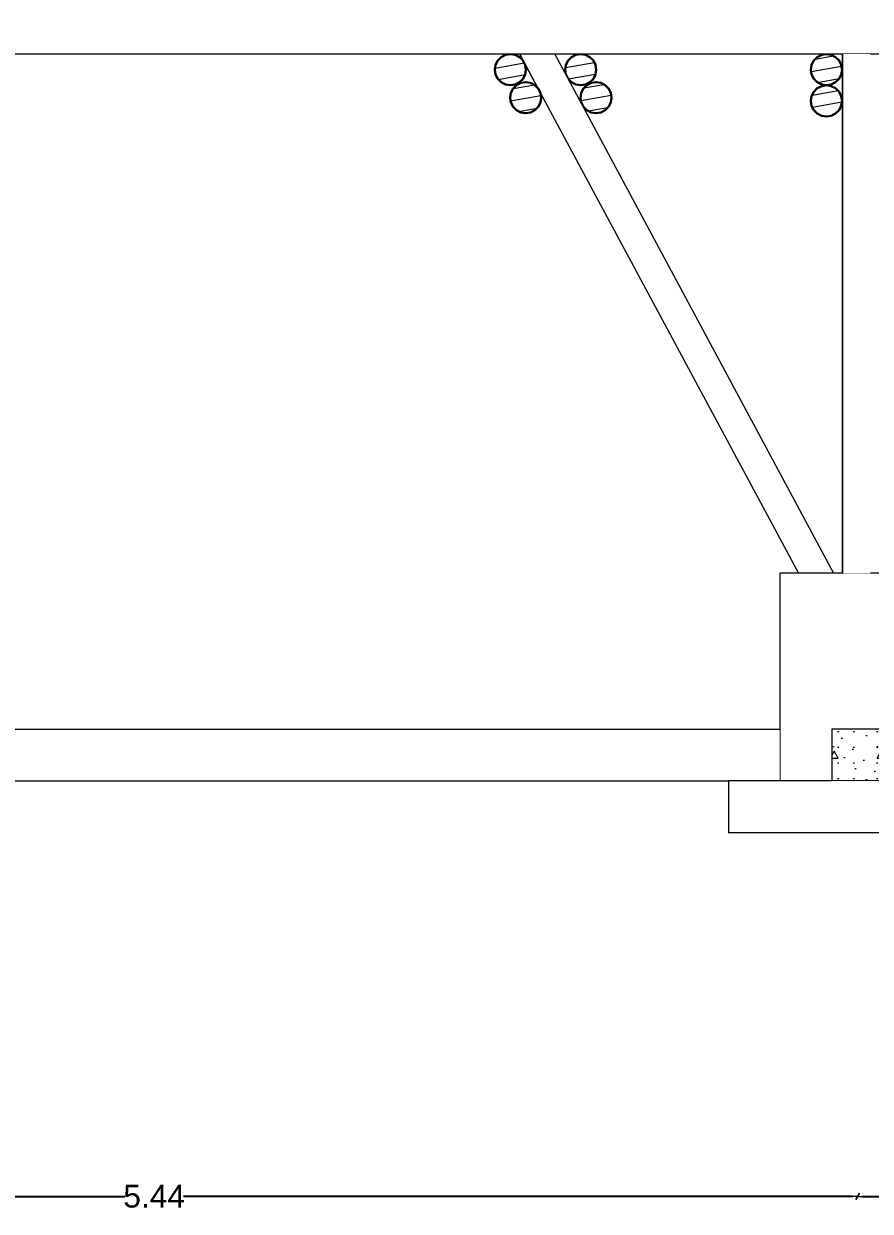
# Model space of a CAD drawing. Header units: millimetres. Extents: x -71878 to 121433, y -67383 to 83273.
# Drawn here: x 6745 to 10005, y -67280 to -62705 of the extents above; entities that cross this region are included whole.
import ezdxf

# ---------------------------------------------------------------- set-up
doc = ezdxf.new("R2010")
doc.units = ezdxf.units.MM
doc.header["$MEASUREMENT"] = 0
doc.set_wipeout_variables(frame=1)
doc.linetypes.add('Wipeout_Contour', pattern=[1000, 0, -1000])
for name, color, linetype, lineweight in [('ACOTACIONES', 7, 'Continuous', 9), ('VIGAS DE CIMENTACION_Pluma_Nº__21', 7, 'Continuous', 5), ('Vigas_Pluma_Nº__81', 7, 'Continuous', 30)]:
    doc.layers.add(name, color=color, linetype=linetype, lineweight=lineweight)
for name, color, linetype in [('COLUMNAS', 7, 'Continuous'), ('Losas', 7, 'Continuous'), ('Vigas', 7, 'Continuous'), ('VIGAS DE CIMENTACION', 7, 'Continuous')]:
    doc.layers.add(name, color=color, linetype=linetype)
for name, color, linetype, lineweight, true_color in [('COLUMNAS_Pluma_Nº__23', 7, 'Continuous', 5, 0x646464), ('Losas_Pluma_Nº__23', 7, 'Continuous', 5, 0x646464), ('VIGAS DE CIMENTACION_Pluma_Nº__23', 7, 'Continuous', 5, 0x646464), ('Vigas_Pluma_Nº__23', 7, 'Continuous', 5, 0x646464)]:
    doc.layers.add(name, color=color, linetype=linetype, lineweight=lineweight, true_color=true_color)
doc.styles.add('Estilo_Generado_2', font='Arial.ttf')
doc.dimstyles.new('Estilo_Generado__1', dxfattribs={"dimtxt": 87.5, "dimasz": 19, "dimexe": 0.18, "dimexo": 0, "dimgap": 0.09, "dimtad": 0, "dimlfac": 0.001, "dimzin": 0, "dimdsep": 46, "dimtxsty": 'Estilo_Generado_2', "dimblk": 'ARROWHEAD_2', "dimblk1": 'ARROWHEAD_2', "dimblk2": 'ARROWHEAD_2', "dimcen": 0.09, "dimse1": 1, "dimse2": 1, "dimclrd": 7, "dimclre": 7, "dimclrt": 7, "dimadec": 0, "dimazin": 0, "dimtfac": 1, "dimtmove": 0, "dimatfit": 3, "dimfxl": 1, "dimtolj": 1, "dimtzin": 0, "dimarcsym": 0})
pattern_1 = [(10, (-22368.785, -65222.404), (-7.81417, 44.31635), [])]

# ---------------------------------------------------------------- blocks, each defined once
blk = doc.blocks.new('ARROWHEAD_2')
at = {"color": 0, "linetype": 'Continuous', "lineweight": 0}
for p, q in [((0, 0), (-1, 0)), ((-0.38, -0.66), (0.38, 0.66))]:
    blk.add_line(p, q, dxfattribs=at)
blk = doc.blocks.new('*D1080')
at = {"layer": 'ACOTACIONES', "color": 7, "linetype": 'Continuous', "lineweight": -2, "transparency": 16777216}
for p, q in [((4532.2, -67222.4), (7134.1, -67222.4)), ((9937.2, -67222.4), (7359.9, -67222.4))]:
    blk.add_line(p, q, dxfattribs=at)
at = {"layer": 'Defpoints', "color": 0, "linetype": 'Continuous', "transparency": 16777216}
for p in [(4513.2, -67222.4), (9956.2, -67222.4), (9956.2, -67222.4)]:
    blk.add_point(p, dxfattribs=at)
at = {"layer": 'ACOTACIONES', "color": 7, "linetype": 'Continuous', "lineweight": -2, "transparency": 16777216, "xscale": 19, "yscale": 19, "zscale": 19, "rotation": 180}
blk.add_blockref('ARROWHEAD_2', (4513.2, -67222.4), dxfattribs=at)
at = {"layer": 'ACOTACIONES', "color": 7, "linetype": 'Continuous', "lineweight": -2, "transparency": 16777216, "xscale": 19, "yscale": 19, "zscale": 19}
blk.add_blockref('ARROWHEAD_2', (9956.2, -67222.4), dxfattribs=at)
at = {"layer": 'ACOTACIONES', "color": 7, "linetype": 'Continuous', "transparency": 16777216, "insert": (7247, -67222.4), "char_height": 87.5, "attachment_point": 5, "style": 'Estilo_Generado_2'}
blk.add_mtext('\\A1;5.44', dxfattribs=at)
blk = doc.blocks.new('*D1081')
at = {"layer": 'ACOTACIONES', "color": 7, "linetype": 'Continuous', "lineweight": -2, "transparency": 16777216}
for p, q in [((9975.2, -67222.4), (12577.1, -67222.4)), ((15380.2, -67222.4), (12802.9, -67222.4))]:
    blk.add_line(p, q, dxfattribs=at)
at = {"layer": 'Defpoints', "color": 0, "linetype": 'Continuous', "transparency": 16777216}
for p in [(9956.2, -67222.4), (15399.2, -67222.4), (15399.2, -67222.4)]:
    blk.add_point(p, dxfattribs=at)
at = {"layer": 'ACOTACIONES', "color": 7, "linetype": 'Continuous', "lineweight": -2, "transparency": 16777216, "xscale": 19, "yscale": 19, "zscale": 19, "rotation": 180}
blk.add_blockref('ARROWHEAD_2', (9956.2, -67222.4), dxfattribs=at)
at = {"layer": 'ACOTACIONES', "color": 7, "linetype": 'Continuous', "lineweight": -2, "transparency": 16777216, "xscale": 19, "yscale": 19, "zscale": 19}
blk.add_blockref('ARROWHEAD_2', (15399.2, -67222.4), dxfattribs=at)
at = {"layer": 'ACOTACIONES', "color": 7, "linetype": 'Continuous', "transparency": 16777216, "insert": (12690, -67222.4), "char_height": 87.5, "attachment_point": 5, "style": 'Estilo_Generado_2'}
blk.add_mtext('\\A1;5.44', dxfattribs=at)

msp = doc.modelspace()

# ---------------------------------------------------------------- hatches: boundary and pattern name
at = {"layer": 'Vigas', "linetype": 'Continuous', "lineweight": 0, "true_color": 0xffffff}
h = msp.add_hatch(dxfattribs=at)
h.set_pattern_fill('WOOD_0001', style=0, pattern_type=2)
h.set_pattern_definition(pattern_1)
h.paths.add_polyline_path([(8678.958, -62882.404), (8676.021, -62863.863), (8667.499, -62847.137), (8654.225, -62833.863), (8637.499, -62825.341), (8618.958, -62822.404), (8600.417, -62825.341), (8583.69, -62833.863), (8570.417, -62847.137), (8561.894, -62863.863), (8558.958, -62882.404), (8561.894, -62900.945), (8570.417, -62917.671), (8583.69, -62930.945), (8600.417, -62939.468), (8618.958, -62942.404), (8637.499, -62939.468), (8654.225, -62930.945), (8667.499, -62917.671), (8676.021, -62900.945)])
h = msp.add_hatch(dxfattribs=at)
h.set_pattern_fill('WOOD_0001', style=0, pattern_type=2)
h.set_pattern_definition(pattern_1)
h.paths.add_polyline_path([(8949.737, -62882.404), (8946.801, -62863.863), (8938.278, -62847.137), (8925.004, -62833.863), (8908.278, -62825.341), (8889.737, -62822.404), (8871.196, -62825.341), (8854.47, -62833.863), (8841.196, -62847.137), (8832.674, -62863.863), (8829.737, -62882.404), (8832.674, -62900.945), (8841.196, -62917.671), (8854.47, -62930.945), (8871.196, -62939.468), (8889.737, -62942.404), (8908.278, -62939.468), (8925.004, -62930.945), (8938.278, -62917.671), (8946.801, -62900.945)])
h = msp.add_hatch(dxfattribs=at)
h.set_pattern_fill('WOOD_0001', style=0, pattern_type=2)
h.set_pattern_definition(pattern_1)
h.paths.add_polyline_path([(9896.185, -62882.404), (9893.248, -62863.863), (9884.726, -62847.137), (9871.452, -62833.863), (9854.726, -62825.341), (9836.185, -62822.404), (9817.644, -62825.341), (9800.917, -62833.863), (9787.644, -62847.137), (9779.121, -62863.863), (9776.185, -62882.404), (9779.121, -62900.945), (9787.644, -62917.671), (9800.917, -62930.945), (9817.644, -62939.468), (9836.185, -62942.404), (9854.726, -62939.468), (9871.452, -62930.945), (9884.726, -62917.671), (9893.248, -62900.945)])
h = msp.add_hatch(dxfattribs=at)
h.set_pattern_fill('WOOD_0001', style=0, pattern_type=2)
h.set_pattern_definition(pattern_1)
h.paths.add_polyline_path([(9008.507, -62990.249), (9005.571, -62971.708), (8997.048, -62954.982), (8983.774, -62941.708), (8967.048, -62933.186), (8948.507, -62930.249), (8929.966, -62933.186), (8913.24, -62941.708), (8899.966, -62954.982), (8891.444, -62971.708), (8888.507, -62990.249), (8891.444, -63008.79), (8899.966, -63025.516), (8913.24, -63038.79), (8929.966, -63047.313), (8948.507, -63050.249), (8967.048, -63047.313), (8983.774, -63038.79), (8997.048, -63025.516), (9005.571, -63008.79)])
h = msp.add_hatch(dxfattribs=at)
h.set_pattern_fill('WOOD_0001', style=0, pattern_type=2)
h.set_pattern_definition(pattern_1)
h.paths.add_polyline_path([(9896.185, -63002.404), (9893.248, -62983.863), (9884.726, -62967.137), (9871.452, -62953.863), (9854.726, -62945.341), (9836.185, -62942.404), (9817.644, -62945.341), (9800.917, -62953.863), (9787.644, -62967.137), (9779.121, -62983.863), (9776.185, -63002.404), (9779.121, -63020.945), (9787.644, -63037.671), (9800.917, -63050.945), (9817.644, -63059.468), (9836.185, -63062.404), (9854.726, -63059.468), (9871.452, -63050.945), (9884.726, -63037.671), (9893.248, -63020.945)])

# ---------------------------------------------------------------- linework, layer by layer
at = {"layer": 'Vigas_Pluma_Nº__81', "linetype": 'Continuous', "flags": 128}
for points in [[(8558.958, -62882.404), (8561.894, -62900.945), (8570.417, -62917.671), (8583.69, -62930.945), (8600.417, -62939.468), (8618.958, -62942.404), (8637.499, -62939.468), (8654.225, -62930.945), (8667.499, -62917.671), (8676.021, -62900.945), (8678.958, -62882.404), (8676.021, -62863.863), (8667.499, -62847.137), (8654.225, -62833.863), (8637.499, -62825.341), (8618.958, -62822.404), (8600.417, -62825.341), (8583.69, -62833.863), (8570.417, -62847.137), (8561.894, -62863.863)], [(8832.674, -62900.945), (8841.196, -62917.671), (8854.47, -62930.945), (8871.196, -62939.468), (8889.737, -62942.404), (8908.278, -62939.468), (8925.004, -62930.945), (8938.278, -62917.671), (8946.801, -62900.945), (8949.737, -62882.404), (8946.801, -62863.863), (8938.278, -62847.137), (8925.004, -62833.863), (8908.278, -62825.341), (8889.737, -62822.404), (8871.196, -62825.341), (8854.47, -62833.863), (8841.196, -62847.137), (8832.674, -62863.863), (8829.737, -62882.404)], [(9779.121, -62900.945), (9787.644, -62917.671), (9800.917, -62930.945), (9817.644, -62939.468), (9836.185, -62942.404), (9854.726, -62939.468), (9871.452, -62930.945), (9884.726, -62917.671), (9893.248, -62900.945), (9896.185, -62882.404), (9893.248, -62863.863), (9884.726, -62847.137), (9871.452, -62833.863), (9854.726, -62825.341), (9836.185, -62822.404), (9817.644, -62825.341), (9800.917, -62833.863), (9787.644, -62847.137), (9779.121, -62863.863), (9776.185, -62882.404)], [(8891.444, -63008.79), (8899.966, -63025.516), (8913.24, -63038.79), (8929.966, -63047.313), (8948.507, -63050.249), (8967.048, -63047.313), (8983.774, -63038.79), (8997.048, -63025.516), (9005.571, -63008.79), (9008.507, -62990.249), (9005.571, -62971.708), (8997.048, -62954.982), (8983.774, -62941.708), (8967.048, -62933.186), (8948.507, -62930.249), (8929.966, -62933.186), (8913.24, -62941.708), (8899.966, -62954.982), (8891.444, -62971.708), (8888.507, -62990.249)], [(9776.185, -63002.404), (9779.121, -63020.945), (9787.644, -63037.671), (9800.917, -63050.945), (9817.644, -63059.468), (9836.185, -63062.404), (9854.726, -63059.468), (9871.452, -63050.945), (9884.726, -63037.671), (9893.248, -63020.945), (9896.185, -63002.404), (9893.248, -62983.863), (9884.726, -62967.137), (9871.452, -62953.863), (9854.726, -62945.341), (9836.185, -62942.404), (9817.644, -62945.341), (9800.917, -62953.863), (9787.644, -62967.137), (9779.121, -62983.863)]]:
    msp.add_lwpolyline(points, close=True, dxfattribs=at)

# ---------------------------------------------------------------- dimensions: what is measured, and where the dimension line sits
at = {"layer": 'ACOTACIONES', "linetype": 'Continuous'}
for base, p1, p2, picture, middle in [((9956.185, -67222.404), (4513.163, -67222.404), (9956.185, -67222.404), '*D1080', (7247.011, -67222.404)), ((15399.206, -67222.404), (9956.185, -67222.404), (15399.206, -67222.404), '*D1081', (12690.032, -67222.404))]:
    dim = msp.add_linear_dim(base=base, p1=p1, p2=p2, dimstyle='Estilo_Generado__1', dxfattribs=at)
    dim.commit()
    dim.dimension.update_dxf_attribs({"geometry": picture, "text_midpoint": middle, "dimtype": 160})

# ---------------------------------------------------------------- next in the draw order: wipeouts: each hides what was drawn before it
at = {"color": 254, "linetype": 'Wipeout_Contour', "lineweight": 0, "ltscale": 126876.604252}
msp.add_wipeout([(8757.972, -62822.404), (9831.772, -64822.404), (9847.913, -64822.404), (8774.112, -62822.404)], dxfattribs=at).dxf.layer = 'COLUMNAS'

# ---------------------------------------------------------------- next in the draw order: wipeouts: each hides what was drawn before it
at = {"color": 254, "linetype": 'Wipeout_Contour', "lineweight": 0, "ltscale": 126805.134511}
msp.add_wipeout([(8738.323, -62822.404), (9812.124, -64822.404), (9831.772, -64822.404), (8757.972, -62822.404)], dxfattribs=at).dxf.layer = 'COLUMNAS'

# ---------------------------------------------------------------- next in the draw order: wipeouts: each hides what was drawn before it
at = {"color": 254, "linetype": 'Wipeout_Contour', "lineweight": 0, "ltscale": 126930.90777}
msp.add_wipeout([(8774.112, -62822.404), (9847.913, -64822.404), (9858.965, -64822.404), (8785.165, -62822.404)], dxfattribs=at).dxf.layer = 'COLUMNAS'

# ---------------------------------------------------------------- next in the draw order: wipeouts: each hides what was drawn before it
at = {"color": 254, "linetype": 'Wipeout_Contour', "lineweight": 0, "ltscale": 126723.49473}
msp.add_wipeout([(8717.09, -62822.404), (9790.89, -64822.404), (9812.124, -64822.404), (8738.323, -62822.404)], dxfattribs=at).dxf.layer = 'COLUMNAS'

# ---------------------------------------------------------------- next in the draw order: wipeouts: each hides what was drawn before it
at = {"color": 254, "linetype": 'Wipeout_Contour', "lineweight": 0, "ltscale": 126639.676323}
msp.add_wipeout([(8696.35, -62822.404), (9770.15, -64822.404), (9790.89, -64822.404), (8717.09, -62822.404)], dxfattribs=at).dxf.layer = 'COLUMNAS'

# ---------------------------------------------------------------- next in the draw order: wipeouts: each hides what was drawn before it
at = {"color": 254, "linetype": 'Wipeout_Contour', "lineweight": 0, "ltscale": 126561.883829}
msp.add_wipeout([(8678.134, -62822.404), (9751.935, -64822.404), (9770.15, -64822.404), (8696.35, -62822.404)], dxfattribs=at).dxf.layer = 'COLUMNAS'

# ---------------------------------------------------------------- next in the draw order: wipeouts: each hides what was drawn before it
at = {"color": 254, "linetype": 'Wipeout_Contour', "lineweight": 0, "ltscale": 126497.732305}
msp.add_wipeout([(8664.225, -62822.404), (9738.026, -64822.404), (9751.935, -64822.404), (8678.134, -62822.404)], dxfattribs=at).dxf.layer = 'COLUMNAS'

# ---------------------------------------------------------------- next in the draw order: wipeouts: each hides what was drawn before it
at = {"color": 254, "linetype": 'Wipeout_Contour', "lineweight": 0, "ltscale": 126453.501276}
msp.add_wipeout([(8664.225, -62822.404), (8655.985, -62822.404), (9729.785, -64822.404), (9738.026, -64822.404)], dxfattribs=at).dxf.layer = 'COLUMNAS'

# ---------------------------------------------------------------- next in the draw order: wipeouts: each hides what was drawn before it
at = {"color": 254, "linetype": 'Wipeout_Contour', "lineweight": 0, "ltscale": 251158.616555}
msp.add_wipeout([(8654.219, -62822.404), (8724.464, -62953.238), (8726.208, -62954.982), (8734.731, -62971.708), (8734.877, -62972.632), (9728.02, -64822.404), (9729.785, -64822.404), (8655.985, -62822.404)], dxfattribs=at).dxf.layer = 'COLUMNAS'

# ---------------------------------------------------------------- next in the draw order: hatches: boundary and pattern name
at = {"layer": 'Vigas', "linetype": 'Continuous', "lineweight": 0, "true_color": 0xffffff}
h = msp.add_hatch(dxfattribs=at)
h.set_pattern_fill('WOOD_0001', style=0, pattern_type=2)
h.set_pattern_definition(pattern_1)
h.paths.add_polyline_path([(8737.667, -62990.249), (8734.731, -62971.708), (8726.208, -62954.982), (8712.934, -62941.708), (8696.208, -62933.186), (8677.667, -62930.249), (8659.126, -62933.186), (8642.4, -62941.708), (8629.126, -62954.982), (8620.604, -62971.708), (8617.667, -62990.249), (8620.604, -63008.79), (8629.126, -63025.516), (8642.4, -63038.79), (8659.126, -63047.313), (8677.667, -63050.249), (8696.208, -63047.313), (8712.934, -63038.79), (8726.208, -63025.516), (8734.731, -63008.79)])

# ---------------------------------------------------------------- next in the draw order: linework, layer by layer
at = {"layer": 'COLUMNAS_Pluma_Nº__23', "linetype": 'Continuous'}
msp.add_line((8654.22, -62822.404), (8724.464, -62953.238), dxfattribs=at)
at = {"layer": 'Vigas_Pluma_Nº__81', "linetype": 'Continuous', "flags": 128}
msp.add_lwpolyline([(8620.604, -63008.79), (8629.126, -63025.516), (8642.4, -63038.79), (8659.126, -63047.313), (8677.667, -63050.249), (8696.208, -63047.313), (8712.934, -63038.79), (8726.208, -63025.516), (8734.731, -63008.79), (8737.667, -62990.249), (8734.731, -62971.708), (8726.208, -62954.982), (8712.934, -62941.708), (8696.208, -62933.186), (8677.667, -62930.249), (8659.126, -62933.186), (8642.4, -62941.708), (8629.126, -62954.982), (8620.604, -62971.708), (8617.667, -62990.249)], close=True, dxfattribs=at)

# ---------------------------------------------------------------- next in the draw order: wipeouts: each hides what was drawn before it
at = {"color": 254, "linetype": 'Wipeout_Contour', "lineweight": 0, "ltscale": 126962.729263}
msp.add_wipeout([(8790.047, -62822.404), (8785.165, -62822.404), (9858.965, -64822.404), (9863.848, -64822.404)], dxfattribs=at).dxf.layer = 'COLUMNAS'

# ---------------------------------------------------------------- next in the draw order: linework, layer by layer
at = {"layer": 'COLUMNAS_Pluma_Nº__23', "linetype": 'Continuous'}
for p, q in [((8790.047, -62822.404), (9863.848, -64822.404)), ((8734.877, -62972.632), (9728.02, -64822.404))]:
    msp.add_line(p, q, dxfattribs=at)

# ---------------------------------------------------------------- next in the draw order: wipeouts: each hides what was drawn before it
at = {"color": 254, "linetype": 'Wipeout_Contour', "lineweight": 0, "ltscale": 258615.856536}
msp.add_wipeout([(10256.185, -64822.404), (9656.185, -64822.404), (9656.185, -65622.404), (9856.185, -65622.404), (9856.185, -65422.404), (10056.185, -65422.404), (10056.185, -65622.404), (10256.185, -65622.404)], dxfattribs=at).dxf.layer = 'COLUMNAS'
at = {"color": 254, "linetype": 'Wipeout_Contour', "lineweight": 0, "ltscale": 129542.412977}
msp.add_wipeout([(3263.42, -62822.404), (16584.026, -62822.404), (16584.026, -62819.468), (3263.42, -62819.468)], dxfattribs=at).dxf.layer = 'Vigas'

# ---------------------------------------------------------------- next in the draw order: hatches: boundary and pattern name
at = {"layer": 'VIGAS DE CIMENTACION', "linetype": 'Continuous', "lineweight": 0, "true_color": 0x000000}
h = msp.add_hatch(dxfattribs=at)
h.set_pattern_fill('HORMIGóN_ARMADO_0001', color=18, style=0, pattern_type=2)
h.set_pattern_definition([(0, (-22368.8, -65222.4), (0, 311.7692), [30, -150]), (0, (-22278.8, -65066.52), (0, 311.7692), [30, -150]), (60, (-22368.8, -65222.4), (-270, 155.8846), [30, -150]), (60, (-22188.8, -65222.4), (-270, 155.8846), [30, -150]), (120, (-22338.8, -65222.4), (270, 155.8846), [30, -150]), (120, (-22158.8, -65222.4), (270, 155.8846), [30, -150]), (0, (-22368.785, -65192.404), (0, 60), [0, -60, 0, -90]), (45, (-22338.785, -65192.404), (-42.42641, 42.42641), [0, -45, 0, -75])])
h.paths.add_polyline_path([(9856.185, -65422.404), (9856.185, -65622.404), (10056.185, -65622.404), (10056.185, -65422.404)])

# ---------------------------------------------------------------- next in the draw order: linework, layer by layer
at = {"layer": 'COLUMNAS_Pluma_Nº__23', "linetype": 'Continuous'}
for p, q in [((9656.185, -64822.404), (9656.185, -65622.404)), ((10256.185, -64822.404), (9656.185, -64822.404))]:
    msp.add_line(p, q, dxfattribs=at)
at = {"layer": 'VIGAS DE CIMENTACION_Pluma_Nº__21', "linetype": 'Continuous'}
for p, q in [((9856.185, -65422.404), (9856.185, -65622.404)), ((10056.185, -65422.404), (9856.185, -65422.404)), ((10056.185, -65622.404), (9856.185, -65622.404))]:
    msp.add_line(p, q, dxfattribs=at)

# ---------------------------------------------------------------- next in the draw order: wipeouts: each hides what was drawn before it
at = {"color": 254, "linetype": 'Wipeout_Contour', "lineweight": 0, "ltscale": 129544.190008}
msp.add_wipeout([(3263.42, -62819.468), (16584.026, -62819.468), (16584.026, -62810.946), (3263.42, -62810.946)], dxfattribs=at).dxf.layer = 'Vigas'

# ---------------------------------------------------------------- next in the draw order: wipeouts: each hides what was drawn before it
at = {"color": 254, "linetype": 'Wipeout_Contour', "lineweight": 0, "ltscale": 129547.581528}
msp.add_wipeout([(16584.026, -62797.671), (3263.42, -62797.671), (3263.42, -62810.945), (16584.026, -62810.945)], dxfattribs=at).dxf.layer = 'Vigas'
at = {"color": 254, "linetype": 'Wipeout_Contour', "lineweight": 0, "ltscale": 118320.644986}
msp.add_wipeout([(4763.163, -65622.404), (9656.185, -65622.404), (9656.185, -65422.404), (4763.163, -65422.404)], dxfattribs=at).dxf.layer = 'VIGAS DE CIMENTACION'

# ---------------------------------------------------------------- next in the draw order: linework, layer by layer
at = {"layer": 'VIGAS DE CIMENTACION_Pluma_Nº__23', "linetype": 'Continuous'}
for p, q in [((4763.163, -65422.404), (9656.185, -65422.404)), ((4963.163, -65622.404), (9458.337, -65622.404))]:
    msp.add_line(p, q, dxfattribs=at)
at = {"layer": 'Vigas_Pluma_Nº__23', "linetype": 'Continuous'}
msp.add_line((16584.026, -62822.404), (3263.42, -62822.404), dxfattribs=at)

# ---------------------------------------------------------------- next in the draw order: wipeouts: each hides what was drawn before it
at = {"color": 254, "linetype": 'Wipeout_Contour', "lineweight": 0, "ltscale": 129552.273769}
msp.add_wipeout([(3263.42, -62797.672), (16584.026, -62797.672), (16584.026, -62780.945), (3263.42, -62780.945)], dxfattribs=at).dxf.layer = 'Vigas'

# ---------------------------------------------------------------- next in the draw order: wipeouts: each hides what was drawn before it
at = {"color": 254, "linetype": 'Wipeout_Contour', "lineweight": 0, "ltscale": 129650.150318}
msp.add_wipeout([(9991.452, -64822.404), (10004.726, -64822.404), (10004.726, -62822.404), (9991.452, -62822.404)], dxfattribs=at).dxf.layer = 'COLUMNAS'
at = {"color": 254, "linetype": 'Wipeout_Contour', "lineweight": 0, "ltscale": 129315.967719}
msp.add_wipeout([(10454.032, -65822.404), (10454.032, -65622.404), (9458.337, -65622.404), (9458.337, -65822.404)], dxfattribs=at).dxf.layer = 'Losas'
at = {"color": 254, "linetype": 'Wipeout_Contour', "lineweight": 0, "ltscale": 129557.825764}
msp.add_wipeout([(3263.42, -62762.404), (3263.42, -62780.945), (16584.026, -62780.945), (16584.026, -62762.404)], dxfattribs=at).dxf.layer = 'Vigas'

# ---------------------------------------------------------------- next in the draw order: linework, layer by layer
at = {"layer": 'Losas_Pluma_Nº__23', "linetype": 'Continuous'}
for p, q in [((9856.185, -65622.404), (9458.337, -65622.404)), ((9458.337, -65622.404), (9458.337, -65822.404)), ((10454.032, -65822.404), (9458.337, -65822.404))]:
    msp.add_line(p, q, dxfattribs=at)

# ---------------------------------------------------------------- next in the draw order: wipeouts: each hides what was drawn before it
at = {"color": 254, "linetype": 'Wipeout_Contour', "lineweight": 0, "ltscale": 129590.234769}
msp.add_wipeout([(9974.726, -62822.404), (9974.726, -64822.404), (9991.452, -64822.404), (9991.452, -62822.404)], dxfattribs=at).dxf.layer = 'COLUMNAS'
at = {"color": 254, "linetype": 'Wipeout_Contour', "lineweight": 0, "ltscale": 129563.705318}
msp.add_wipeout([(16584.026, -62743.863), (3263.42, -62743.863), (3263.42, -62762.404), (16584.026, -62762.404)], dxfattribs=at).dxf.layer = 'Vigas'

# ---------------------------------------------------------------- next in the draw order: wipeouts: each hides what was drawn before it
at = {"color": 254, "linetype": 'Wipeout_Contour', "lineweight": 0, "ltscale": 129519.799857}
msp.add_wipeout([(9956.185, -64822.404), (9974.725, -64822.404), (9974.725, -62822.404), (9956.185, -62822.404)], dxfattribs=at).dxf.layer = 'COLUMNAS'
at = {"color": 254, "linetype": 'Wipeout_Contour', "lineweight": 0, "ltscale": 129569.336894}
msp.add_wipeout([(3263.42, -62743.863), (16584.026, -62743.863), (16584.026, -62727.137), (3263.42, -62727.137)], dxfattribs=at).dxf.layer = 'Vigas'

# ---------------------------------------------------------------- next in the draw order: wipeouts: each hides what was drawn before it
at = {"color": 254, "linetype": 'Wipeout_Contour', "lineweight": 0, "ltscale": 129445.740385}
msp.add_wipeout([(9937.643, -64822.404), (9956.184, -64822.404), (9956.184, -62822.404), (9937.643, -62822.404)], dxfattribs=at).dxf.layer = 'COLUMNAS'
at = {"color": 254, "linetype": 'Wipeout_Contour', "lineweight": 0, "ltscale": 129574.157953}
msp.add_wipeout([(16584.026, -62713.863), (3263.42, -62713.863), (3263.42, -62727.137), (16584.026, -62727.137)], dxfattribs=at).dxf.layer = 'Vigas'

# ---------------------------------------------------------------- next in the draw order: wipeouts: each hides what was drawn before it
at = {"color": 254, "linetype": 'Wipeout_Contour', "lineweight": 0, "ltscale": 129375.305834}
msp.add_wipeout([(9920.917, -62822.404), (9920.917, -64822.404), (9937.643, -64822.404), (9937.643, -62822.404)], dxfattribs=at).dxf.layer = 'COLUMNAS'
at = {"color": 254, "linetype": 'Wipeout_Contour', "lineweight": 0, "ltscale": 129577.678238}
msp.add_wipeout([(3263.42, -62705.341), (3263.42, -62713.863), (16584.026, -62713.863), (16584.026, -62705.341)], dxfattribs=at).dxf.layer = 'Vigas'

# ---------------------------------------------------------------- next in the draw order: wipeouts: each hides what was drawn before it
at = {"color": 254, "linetype": 'Wipeout_Contour', "lineweight": 0, "ltscale": 129315.390587}
msp.add_wipeout([(9907.643, -64822.404), (9920.917, -64822.404), (9920.917, -62822.404), (9907.643, -62822.404)], dxfattribs=at).dxf.layer = 'COLUMNAS'

# ---------------------------------------------------------------- next in the draw order: wipeouts: each hides what was drawn before it
at = {"color": 254, "linetype": 'Wipeout_Contour', "lineweight": 0, "ltscale": 129271.859801}
msp.add_wipeout([(9899.121, -64822.404), (9907.643, -64822.404), (9907.643, -62822.404), (9899.121, -62822.404)], dxfattribs=at).dxf.layer = 'COLUMNAS'

# ---------------------------------------------------------------- next in the draw order: wipeouts: each hides what was drawn before it
at = {"color": 254, "linetype": 'Wipeout_Contour', "lineweight": 0, "ltscale": 129248.974243}
msp.add_wipeout([(9896.185, -62822.404), (9896.185, -64822.404), (9899.121, -64822.404), (9899.121, -62822.404)], dxfattribs=at).dxf.layer = 'COLUMNAS'

# ---------------------------------------------------------------- next in the draw order: linework, layer by layer
at = {"layer": 'COLUMNAS_Pluma_Nº__23', "linetype": 'Continuous'}
msp.add_line((9896.185, -62822.404), (9896.185, -64822.404), dxfattribs=at)

doc.saveas('drawing.dxf')
